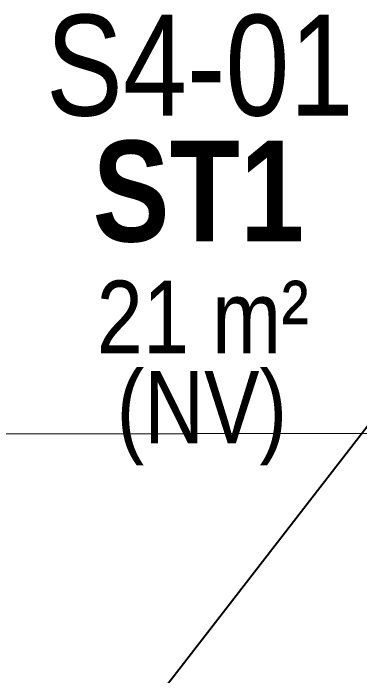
# Model space of a CAD drawing. Header units: millimetres. Extents: x -47219 to 440296, y -79832 to 7189.
# Drawn here: x 56785 to 58937, y -19075 to -14966 of the extents above; entities that cross this region are included whole.
import ezdxf

# ---------------------------------------------------------------- set-up
doc = ezdxf.new("R2010")
doc.units = ezdxf.units.MM
doc.layers.get('Defpoints').update_dxf_attribs({"color": 8, "lineweight": 9})
doc.layers.add('BLK_2 - 3RD STOREY  LOWER ROOF PLAN-archi clean_25 SEPT 2024$0$A-_WALL----_E', color=8, linetype='Continuous', lineweight=9)
doc.layers.add('M-_SPRKPIEX_E-', color=1, linetype='Continuous', lineweight=30)
for name, color, linetype in [('DIM', 8, 'Continuous'), ('ROOMNAME', 7, 'Continuous'), ('ZONE NUMBER', 154, 'Continuous')]:
    doc.layers.add(name, color=color, linetype=linetype)
doc.styles.add('BLK_2 - 3RD STOREY  LOWER ROOF PLAN_12 JUNE 2024$0$Arial Narrow', font='ARIALN.TTF', dxfattribs={"height": 625})
doc.styles.add('BLK_2 - 3RD STOREY  LOWER ROOF PLAN_12 JUNE 2024$0$Arial Narrow_3', font='ARIALN.TTF', dxfattribs={"height": 450})
doc.styles.add('BLK_2 - 3RD STOREY  LOWER ROOF PLAN_12 JUNE 2024$0$Arial Narrow_B_4', font='ARIALNB.TTF', dxfattribs={"height": 625})
doc.styles.get("Standard").update_dxf_attribs({"font": 'arial.ttf'})
doc.dimstyles.new('DIM 150', dxfattribs={"dimscale": 1500, "dimtxt": 0.18, "dimasz": 0.18, "dimexe": 0.18, "dimexo": 0.0625, "dimgap": 0.09, "dimtad": 0, "dimtih": 1, "dimtoh": 1, "dimdec": 0, "dimzin": 0, "dimdsep": 46, "dimtxsty": 'Standard', "dimblk": 'OBLIQUE', "dimcen": 0.09, "dimadec": 0, "dimazin": 0, "dimtfac": 1, "dimtdec": 0, "dimtofl": 0, "dimtmove": 0, "dimatfit": 3, "dimfxl": 1, "dimtolj": 1, "dimtzin": 0, "dimarcsym": 0})
doc.dimstyles.new('DIM 200', dxfattribs={"dimscale": 2000, "dimtxt": 0.18, "dimasz": 0.18, "dimexe": 0.18, "dimexo": 0.0625, "dimgap": 0.09, "dimtad": 0, "dimtih": 1, "dimtoh": 1, "dimdec": 0, "dimzin": 0, "dimdsep": 46, "dimtxsty": 'Standard', "dimblk": 'OBLIQUE', "dimcen": 0.09, "dimadec": 0, "dimazin": 0, "dimtfac": 1, "dimtdec": 0, "dimtofl": 0, "dimtmove": 0, "dimatfit": 3, "dimfxl": 1, "dimtolj": 1, "dimtzin": 0, "dimarcsym": 0})

# ---------------------------------------------------------------- blocks, each defined once
blk = doc.blocks.new('_Oblique')
at = {"color": 0, "linetype": 'ByBlock', "lineweight": -2}
blk.add_line((-0.5, -0.5), (0.5, 0.5), dxfattribs=at)
blk = doc.blocks.new('*D125')
at = {"layer": 'Defpoints', "color": 0, "transparency": 16777216}
for p in [(61981.9, -17604.2), (63149.7, -17604.2), (56324, -22134.7)]:
    blk.add_point(p, dxfattribs=at)
at = {"layer": 'DIM', "color": 0, "lineweight": -2, "transparency": 16777216}
for p, q in [((63056, -17604.2), (61711.9, -17604.2)), ((61981.9, -17604.2), (61981.9, -19596.5)), ((61981.9, -22134.7), (61981.9, -20142.4)), ((56417.8, -22134.7), (62251.9, -22134.7))]:
    blk.add_line(p, q, dxfattribs=at)
at = {"layer": 'DIM', "color": 0, "lineweight": -2, "transparency": 16777216, "xscale": 270, "yscale": 270, "zscale": 270}
for p, rotation in [((61981.9, -17604.2), 90), ((61981.9, -22134.7), 270)]:
    blk.add_blockref('_Oblique', p, dxfattribs=dict(at, rotation=rotation))
at = {"layer": 'DIM', "color": 0, "transparency": 16777216, "insert": (61981.9, -19869.4), "char_height": 270, "attachment_point": 5}
blk.add_mtext('\\A1;4530', dxfattribs=at)
blk = doc.blocks.new('BLK_2 - 3RD STOREY  LOWER ROOF PLAN-archi clean_25 SEPT 2024')
at = {"layer": 'BLK_2 - 3RD STOREY  LOWER ROOF PLAN-archi clean_25 SEPT 2024$0$A-_WALL----_E'}
blk.add_line((-99116.9, -60352.4), (-59522.1, -60272.6), dxfattribs=at)

msp = doc.modelspace()

# ---------------------------------------------------------------- block references
at = {"layer": 'M-_SPRKPIEX_E-'}
msp.add_blockref('BLK_2 - 3RD STOREY  LOWER ROOF PLAN-archi clean_25 SEPT 2024', (131318.5, 42727.7), dxfattribs=at)

# ---------------------------------------------------------------- texts
at = {"layer": 'ROOMNAME', "attachment_point": 1}
for s, insert, char_height, width, style in [('S4-01', (56988.3, -14975.3), 625, 2304.852, 'BLK_2 - 3RD STOREY  LOWER ROOF PLAN_12 JUNE 2024$0$Arial Narrow'), ('ST1', (57278.3, -15756.4), 625, 1603.375, 'BLK_2 - 3RD STOREY  LOWER ROOF PLAN_12 JUNE 2024$0$Arial Narrow_B_4'), ('21 m²', (57303.3, -16624.3), 450, 1543.248, 'BLK_2 - 3RD STOREY  LOWER ROOF PLAN_12 JUNE 2024$0$Arial Narrow_3'), ('(NV)', (57427, -17184.3), 450, 1242.616, 'BLK_2 - 3RD STOREY  LOWER ROOF PLAN_12 JUNE 2024$0$Arial Narrow_3')]:
    msp.add_mtext(s, dxfattribs=dict(at, insert=insert, char_height=char_height, width=width, style=style))

# ---------------------------------------------------------------- dimensions: what is measured, and where the dimension line sits
at = {"layer": 'DIM'}
dim = msp.add_linear_dim(base=(61981.9308, -17604.1661), p1=(56324.0014, -22134.6585), p2=(63149.7244, -17604.1661), angle=90, dimstyle='DIM 150', dxfattribs=at)
dim.commit()
dim.dimension.update_dxf_attribs({"geometry": '*D125', "text_midpoint": (61981.9308, -19869.4123)})

# ---------------------------------------------------------------- leaders
at = {"layer": 'ZONE NUMBER', "color": 0}
msp.add_leader([(56342.7, -20933.8), (59993.2, -16223), (60469.1, -16223)], dimstyle='DIM 200', override={"dimgap": 0.09, "dimtad": 0}, dxfattribs=at)

doc.saveas('drawing.dxf')
